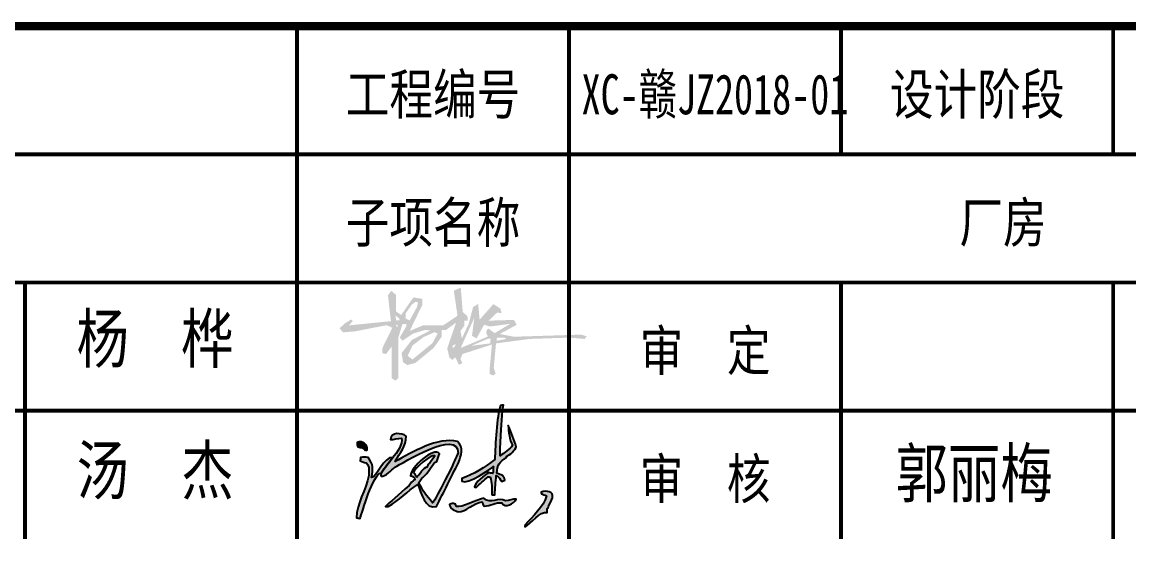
# Model space of a CAD drawing. Extents: x 7651907 to 8255021, y -2490714 to -1144618.
# Drawn here: x 8043448 to 8052094, y -1862415 to -1858352 of the extents above; entities that cross this region are included whole.
import ezdxf
from ezdxf.enums import TextEntityAlignment as Align

# ---------------------------------------------------------------- set-up
doc = ezdxf.new("R2010")
doc.units = 0
doc.header["$LTSCALE"] = 1000
doc.layers.get('0').update_dxf_attribs({"linetype": 'CONTINUOUS'})
for name, color, linetype in [('┬Í└¬', 7, 'CONTINUOUS'), ('图框', 4, 'CONTINUOUS'), ('图框文字', 7, 'CONTINUOUS')]:
    doc.layers.add(name, color=color, linetype=linetype)
doc.styles.add('宋体', font='', dxfattribs={"width": 0.8})
doc.styles.get('宋体').set_extended_font_data('SimSun')

# ---------------------------------------------------------------- blocks, each defined once
blk = doc.blocks.new('汤杰（实）')
at = {"linetype": 'Continuous', "lineweight": 0}
h = blk.add_hatch(color=256, dxfattribs=at)
edge = h.paths.add_edge_path()
edge.add_spline(control_points=[(-6.699, 2.428), (-6.699, 2.428), (-6.699, 2.428), (-6.699, 2.428), (-6.693, 2.542), (-6.666, 2.585), (-6.569, 2.639)], knot_values=[0.269231, 0.269231, 0.269231, 0.269231, 0.288462, 0.288462, 0.288462, 0.307692, 0.307692, 0.307692, 0.307692], degree=3, periodic=0)
edge.add_spline(control_points=[(-6.569, 2.639), (-6.569, 2.639), (-6.569, 2.639), (-6.569, 2.639), (-6.569, 2.646), (-6.569, 2.651), (-6.569, 2.657)], knot_values=[0.230769, 0.230769, 0.230769, 0.230769, 0.25, 0.25, 0.25, 0.269231, 0.269231, 0.269231, 0.269231], degree=3, periodic=0)
edge.add_spline(control_points=[(-6.569, 2.657), (-6.569, 2.657), (-6.569, 2.657), (-6.569, 2.657), (-6.528, 2.667), (-6.452, 2.745), (-6.437, 2.786)], knot_values=[0.192308, 0.192308, 0.192308, 0.192308, 0.211538, 0.211538, 0.211538, 0.230769, 0.230769, 0.230769, 0.230769], degree=3, periodic=0)
edge.add_spline(control_points=[(-6.437, 2.786), (-6.437, 2.786), (-6.437, 2.786), (-6.437, 2.786), (-6.467, 2.883), (-6.503, 2.979), (-6.546, 3.073)], knot_values=[0.153846, 0.153846, 0.153846, 0.153846, 0.173077, 0.173077, 0.173077, 0.192308, 0.192308, 0.192308, 0.192308], degree=3, periodic=0)
edge.add_spline(control_points=[(-6.546, 3.073), (-6.546, 3.073), (-6.546, 3.073), (-6.546, 3.073), (-6.541, 2.987), (-6.531, 2.88), (-6.488, 2.806)], knot_values=[0.115385, 0.115385, 0.115385, 0.115385, 0.134615, 0.134615, 0.134615, 0.153846, 0.153846, 0.153846, 0.153846], degree=3, periodic=0)
edge.add_spline(control_points=[(-6.488, 2.806), (-6.488, 2.806), (-6.488, 2.806), (-6.488, 2.806), (-6.528, 2.748), (-6.594, 2.707), (-6.655, 2.664)], knot_values=[0.076923, 0.076923, 0.076923, 0.076923, 0.096154, 0.096154, 0.096154, 0.115385, 0.115385, 0.115385, 0.115385], degree=3, periodic=0)
edge.add_spline(control_points=[(-6.655, 2.664), (-6.655, 2.664), (-6.655, 2.664), (-6.655, 2.664), (-6.66, 2.702), (-6.66, 2.702), (-6.625, 3.271)], knot_values=[0.038717, 0.038717, 0.038717, 0.038717, 0.05782, 0.05782, 0.05782, 0.076923, 0.076923, 0.076923, 0.076923], degree=3, periodic=0)
edge.add_spline(control_points=[(-6.625, 3.271), (-6.625, 3.29), (-6.61, 3.326), (-6.612, 3.347)], knot_values=[0.961538, 0.961538, 0.961538, 0.961538, 0.997101, 0.997101, 0.997101, 0.997101], degree=3, periodic=0)
edge.add_spline(control_points=[(-6.612, 3.347), (-6.612, 3.347), (-6.612, 3.347), (-6.612, 3.347), (-6.627, 3.347), (-6.64, 3.347), (-6.653, 3.345)], knot_values=[0.923077, 0.923077, 0.923077, 0.923077, 0.942308, 0.942308, 0.942308, 0.961538, 0.961538, 0.961538, 0.961538], degree=3, periodic=0)
edge.add_spline(control_points=[(-6.653, 3.345), (-6.653, 3.345), (-6.653, 3.345), (-6.653, 3.345), (-6.701, 3.195), (-6.721, 2.817), (-6.729, 2.611)], knot_values=[0.884615, 0.884615, 0.884615, 0.884615, 0.903846, 0.903846, 0.903846, 0.923077, 0.923077, 0.923077, 0.923077], degree=3, periodic=0)
edge.add_spline(control_points=[(-6.729, 2.611), (-6.729, 2.611), (-6.729, 2.611), (-6.729, 2.611), (-6.864, 2.512), (-7.016, 2.408), (-7.174, 2.357)], knot_values=[0.846154, 0.846154, 0.846154, 0.846154, 0.865385, 0.865385, 0.865385, 0.884615, 0.884615, 0.884615, 0.884615], degree=3, periodic=0)
edge.add_spline(control_points=[(-7.174, 2.357), (-7.174, 2.357), (-7.174, 2.357), (-7.174, 2.357), (-7.174, 2.344), (-7.174, 2.331), (-7.174, 2.319)], knot_values=[0.807692, 0.807692, 0.807692, 0.807692, 0.826923, 0.826923, 0.826923, 0.846154, 0.846154, 0.846154, 0.846154], degree=3, periodic=0)
edge.add_spline(control_points=[(-7.174, 2.319), (-7.174, 2.319), (-7.174, 2.319), (-7.174, 2.319), (-7.1, 2.26), (-6.775, 2.499), (-6.747, 2.517)], knot_values=[0.769231, 0.769231, 0.769231, 0.769231, 0.788462, 0.788462, 0.788462, 0.807692, 0.807692, 0.807692, 0.807692], degree=3, periodic=0)
edge.add_spline(control_points=[(-6.747, 2.517), (-6.747, 2.517), (-6.747, 2.517), (-6.747, 2.517), (-6.749, 2.486), (-6.752, 2.456), (-6.754, 2.423)], knot_values=[0.730769, 0.730769, 0.730769, 0.730769, 0.75, 0.75, 0.75, 0.769231, 0.769231, 0.769231, 0.769231], degree=3, periodic=0)
edge.add_spline(control_points=[(-6.754, 2.423), (-6.754, 2.423), (-6.754, 2.423), (-6.754, 2.423), (-6.775, 2.428), (-6.795, 2.43), (-6.815, 2.433)], knot_values=[0.692308, 0.692308, 0.692308, 0.692308, 0.711538, 0.711538, 0.711538, 0.730769, 0.730769, 0.730769, 0.730769], degree=3, periodic=0)
edge.add_spline(control_points=[(-6.815, 2.433), (-6.815, 2.433), (-6.815, 2.433), (-6.815, 2.433), (-6.864, 2.405), (-7.003, 2.293), (-7.003, 2.243)], knot_values=[0.653846, 0.653846, 0.653846, 0.653846, 0.673077, 0.673077, 0.673077, 0.692308, 0.692308, 0.692308, 0.692308], degree=3, periodic=0)
edge.add_spline(control_points=[(-7.003, 2.243), (-7.003, 2.243), (-7.003, 2.243), (-7.003, 2.243), (-6.998, 2.24), (-6.991, 2.237), (-6.983, 2.232)], knot_values=[0.615385, 0.615385, 0.615385, 0.615385, 0.634615, 0.634615, 0.634615, 0.653846, 0.653846, 0.653846, 0.653846], degree=3, periodic=0)
edge.add_spline(control_points=[(-6.983, 2.232), (-6.983, 2.232), (-6.983, 2.232), (-6.983, 2.232), (-6.93, 2.283), (-6.876, 2.331), (-6.82, 2.38)], knot_values=[0.576923, 0.576923, 0.576923, 0.576923, 0.596154, 0.596154, 0.596154, 0.615385, 0.615385, 0.615385, 0.615385], degree=3, periodic=0)
edge.add_spline(control_points=[(-6.82, 2.38), (-6.82, 2.38), (-6.82, 2.38), (-6.82, 2.38), (-6.81, 2.38), (-6.8, 2.377), (-6.79, 2.375)], knot_values=[0.538462, 0.538462, 0.538462, 0.538462, 0.557692, 0.557692, 0.557692, 0.576923, 0.576923, 0.576923, 0.576923], degree=3, periodic=0)
edge.add_spline(control_points=[(-6.79, 2.375), (-6.79, 2.375), (-6.79, 2.375), (-6.79, 2.375), (-6.767, 2.301), (-6.77, 2.22), (-6.767, 2.141)], knot_values=[0.5, 0.5, 0.5, 0.5, 0.519231, 0.519231, 0.519231, 0.538462, 0.538462, 0.538462, 0.538462], degree=3, periodic=0)
edge.add_spline(control_points=[(-6.767, 2.141), (-6.767, 2.141), (-6.767, 2.141), (-6.767, 2.141), (-6.754, 2.131), (-6.754, 2.131), (-6.729, 2.136)], knot_values=[0.461538, 0.461538, 0.461538, 0.461538, 0.480769, 0.480769, 0.480769, 0.5, 0.5, 0.5, 0.5], degree=3, periodic=0)
edge.add_spline(control_points=[(-6.729, 2.136), (-6.729, 2.136), (-6.729, 2.136), (-6.729, 2.136), (-6.724, 2.222), (-6.716, 2.309), (-6.709, 2.395)], knot_values=[0.423077, 0.423077, 0.423077, 0.423077, 0.442308, 0.442308, 0.442308, 0.461538, 0.461538, 0.461538, 0.461538], degree=3, periodic=0)
edge.add_spline(control_points=[(-6.709, 2.395), (-6.709, 2.395), (-6.709, 2.395), (-6.709, 2.395), (-6.671, 2.377), (-6.658, 2.349), (-6.633, 2.314)], knot_values=[0.384615, 0.384615, 0.384615, 0.384615, 0.403846, 0.403846, 0.403846, 0.423077, 0.423077, 0.423077, 0.423077], degree=3, periodic=0)
edge.add_spline(control_points=[(-6.633, 2.314), (-6.633, 2.314), (-6.633, 2.314), (-6.633, 2.314), (-6.62, 2.321), (-6.607, 2.326), (-6.594, 2.331)], knot_values=[0.346154, 0.346154, 0.346154, 0.346154, 0.365385, 0.365385, 0.365385, 0.384615, 0.384615, 0.384615, 0.384615], degree=3, periodic=0)
edge.add_spline(control_points=[(-6.594, 2.331), (-6.594, 2.331), (-6.594, 2.331), (-6.594, 2.331), (-6.594, 2.395), (-6.645, 2.403), (-6.699, 2.428)], knot_values=[0.307692, 0.307692, 0.307692, 0.307692, 0.326923, 0.326923, 0.326923, 0.346154, 0.346154, 0.346154, 0.346154], degree=3, periodic=0)
h = blk.add_hatch(color=256, dxfattribs=at)
edge = h.paths.add_edge_path()
edge.add_spline(control_points=[(-7.516, 2.585), (-7.516, 2.585), (-7.516, 2.585), (-7.516, 2.585), (-7.504, 2.621), (-7.491, 2.657), (-7.478, 2.692)], knot_values=[0.625, 0.625, 0.625, 0.625, 0.645833, 0.645833, 0.645833, 0.666667, 0.666667, 0.666667, 0.666667], degree=3, periodic=0)
edge.add_spline(control_points=[(-7.478, 2.692), (-7.478, 2.692), (-7.478, 2.692), (-7.478, 2.692), (-7.552, 2.794), (-7.872, 2.507), (-7.872, 2.392)], knot_values=[0.583333, 0.583333, 0.583333, 0.583333, 0.604167, 0.604167, 0.604167, 0.625, 0.625, 0.625, 0.625], degree=3, periodic=0)
edge.add_spline(control_points=[(-7.872, 2.392), (-7.872, 2.392), (-7.872, 2.392), (-7.872, 2.392), (-7.839, 2.387), (-7.814, 2.377), (-7.814, 2.339)], knot_values=[0.541667, 0.541667, 0.541667, 0.541667, 0.5625, 0.5625, 0.5625, 0.583333, 0.583333, 0.583333, 0.583333], degree=3, periodic=0)
edge.add_spline(control_points=[(-7.814, 2.339), (-7.814, 2.339), (-7.814, 2.339), (-7.814, 2.339), (-7.831, 2.334), (-7.831, 2.334), (-7.892, 2.263)], knot_values=[0.5, 0.5, 0.5, 0.5, 0.520833, 0.520833, 0.520833, 0.541667, 0.541667, 0.541667, 0.541667], degree=3, periodic=0)
edge.add_spline(control_points=[(-7.892, 2.263), (-7.892, 2.263), (-7.892, 2.263), (-7.892, 2.263), (-8.027, 2.136), (-8.167, 2.024), (-8.21, 1.978)], knot_values=[0.458333, 0.458333, 0.458333, 0.458333, 0.479167, 0.479167, 0.479167, 0.5, 0.5, 0.5, 0.5], degree=3, periodic=0)
edge.add_spline(control_points=[(-8.21, 1.978), (-8.21, 1.978), (-8.21, 1.978), (-8.21, 1.978), (-8.2, 1.978), (-8.187, 1.978), (-8.174, 1.976)], knot_values=[0.416667, 0.416667, 0.416667, 0.416667, 0.4375, 0.4375, 0.4375, 0.458333, 0.458333, 0.458333, 0.458333], degree=3, periodic=0)
edge.add_spline(control_points=[(-8.174, 1.976), (-8.174, 1.976), (-8.174, 1.976), (-8.174, 1.976), (-8.027, 2.055), (-7.915, 2.184), (-7.773, 2.273)], knot_values=[0.375, 0.375, 0.375, 0.375, 0.395833, 0.395833, 0.395833, 0.416667, 0.416667, 0.416667, 0.416667], degree=3, periodic=0)
edge.add_spline(control_points=[(-7.773, 2.273), (-7.773, 2.273), (-7.773, 2.273), (-7.773, 2.273), (-7.725, 2.169), (-7.674, 1.925), (-7.519, 1.976)], knot_values=[0.333333, 0.333333, 0.333333, 0.333333, 0.354167, 0.354167, 0.354167, 0.375, 0.375, 0.375, 0.375], degree=3, periodic=0)
edge.add_spline(control_points=[(-7.519, 1.976), (-7.519, 1.976), (-7.519, 1.976), (-7.519, 1.976), (-7.42, 2.174), (-7.321, 2.372), (-7.222, 2.568)], knot_values=[0.291667, 0.291667, 0.291667, 0.291667, 0.3125, 0.3125, 0.3125, 0.333333, 0.333333, 0.333333, 0.333333], degree=3, periodic=0)
edge.add_spline(control_points=[(-7.222, 2.568), (-7.222, 2.568), (-7.222, 2.568), (-7.222, 2.568), (-7.189, 2.662), (-7.138, 2.781), (-7.235, 2.855)], knot_values=[0.25, 0.25, 0.25, 0.25, 0.270833, 0.270833, 0.270833, 0.291667, 0.291667, 0.291667, 0.291667], degree=3, periodic=0)
edge.add_spline(control_points=[(-7.235, 2.855), (-7.235, 2.855), (-7.235, 2.855), (-7.235, 2.855), (-7.494, 2.928), (-7.859, 2.705), (-8.078, 2.585)], knot_values=[0.208333, 0.208333, 0.208333, 0.208333, 0.229167, 0.229167, 0.229167, 0.25, 0.25, 0.25, 0.25], degree=3, periodic=0)
edge.add_spline(control_points=[(-8.078, 2.585), (-8.078, 2.585), (-8.078, 2.585), (-8.078, 2.585), (-8.017, 2.71), (-7.93, 2.786), (-7.93, 2.931)], knot_values=[0.166667, 0.166667, 0.166667, 0.166667, 0.1875, 0.1875, 0.1875, 0.208333, 0.208333, 0.208333, 0.208333], degree=3, periodic=0)
edge.add_spline(control_points=[(-7.93, 2.931), (-7.93, 2.931), (-7.93, 2.931), (-7.93, 2.931), (-7.991, 2.971), (-8.141, 2.994), (-8.141, 2.885)], knot_values=[0.125, 0.125, 0.125, 0.125, 0.145833, 0.145833, 0.145833, 0.166667, 0.166667, 0.166667, 0.166667], degree=3, periodic=0)
edge.add_spline(control_points=[(-8.141, 2.885), (-8.141, 2.885), (-8.141, 2.885), (-8.141, 2.885), (-8.098, 2.88), (-8.042, 2.903), (-7.994, 2.903)], knot_values=[0.083333, 0.083333, 0.083333, 0.083333, 0.104167, 0.104167, 0.104167, 0.125, 0.125, 0.125, 0.125], degree=3, periodic=0)
edge.add_spline(control_points=[(-7.994, 2.903), (-7.994, 2.903), (-7.994, 2.903), (-7.994, 2.903), (-7.966, 2.834), (-8.06, 2.697), (-8.113, 2.639)], knot_values=[0.041667, 0.041667, 0.041667, 0.041667, 0.0625, 0.0625, 0.0625, 0.083333, 0.083333, 0.083333, 0.083333], degree=3, periodic=0)
edge.add_spline(control_points=[(-8.113, 2.639), (-8.113, 2.639), (-8.113, 2.639), (-8.113, 2.639), (-8.167, 2.57), (-8.22, 2.499), (-8.271, 2.428)], knot_values=[0, 0, 0, 0, 0.020833, 0.020833, 0.020833, 0.041667, 0.041667, 0.041667, 0.041667], degree=3, periodic=0)
edge.add_spline(control_points=[(-8.271, 2.428), (-8.278, 2.408), (-8.278, 2.408), (-8.271, 2.387)], knot_values=[0.958333, 0.958333, 0.958333, 0.958333, 1, 1, 1, 1], degree=3, periodic=0)
edge.add_spline(control_points=[(-8.271, 2.387), (-8.271, 2.387), (-8.271, 2.387), (-8.271, 2.387), (-8.212, 2.377), (-8.129, 2.474), (-8.085, 2.507)], knot_values=[0.916667, 0.916667, 0.916667, 0.916667, 0.9375, 0.9375, 0.9375, 0.958333, 0.958333, 0.958333, 0.958333], degree=3, periodic=0)
edge.add_spline(control_points=[(-8.085, 2.507), (-8.085, 2.507), (-8.085, 2.507), (-8.085, 2.507), (-7.984, 2.56), (-7.224, 3.038), (-7.224, 2.7)], knot_values=[0.875, 0.875, 0.875, 0.875, 0.895833, 0.895833, 0.895833, 0.916667, 0.916667, 0.916667, 0.916667], degree=3, periodic=0)
edge.add_spline(control_points=[(-7.224, 2.7), (-7.224, 2.7), (-7.224, 2.7), (-7.224, 2.7), (-7.265, 2.626), (-7.265, 2.626), (-7.323, 2.484)], knot_values=[0.833333, 0.833333, 0.833333, 0.833333, 0.854167, 0.854167, 0.854167, 0.875, 0.875, 0.875, 0.875], degree=3, periodic=0)
edge.add_spline(control_points=[(-7.323, 2.484), (-7.323, 2.484), (-7.323, 2.484), (-7.323, 2.484), (-7.555, 2.042), (-7.555, 2.042), (-7.572, 2.027)], knot_values=[0.791667, 0.791667, 0.791667, 0.791667, 0.8125, 0.8125, 0.8125, 0.833333, 0.833333, 0.833333, 0.833333], degree=3, periodic=0)
edge.add_spline(control_points=[(-7.572, 2.027), (-7.572, 2.027), (-7.572, 2.027), (-7.572, 2.027), (-7.656, 2.118), (-7.707, 2.189), (-7.76, 2.303)], knot_values=[0.75, 0.75, 0.75, 0.75, 0.770833, 0.770833, 0.770833, 0.791667, 0.791667, 0.791667, 0.791667], degree=3, periodic=0)
edge.add_spline(control_points=[(-7.76, 2.303), (-7.76, 2.303), (-7.76, 2.303), (-7.76, 2.303), (-7.72, 2.357), (-7.72, 2.357), (-7.651, 2.423)], knot_values=[0.708333, 0.708333, 0.708333, 0.708333, 0.729167, 0.729167, 0.729167, 0.75, 0.75, 0.75, 0.75], degree=3, periodic=0)
edge.add_spline(control_points=[(-7.651, 2.423), (-7.651, 2.423), (-7.651, 2.423), (-7.651, 2.423), (-7.631, 2.448), (-7.562, 2.57), (-7.516, 2.585)], knot_values=[0.666667, 0.666667, 0.666667, 0.666667, 0.6875, 0.6875, 0.6875, 0.708333, 0.708333, 0.708333, 0.708333], degree=3, periodic=0)
edge = h.paths.add_edge_path(flags=16)
edge.add_spline(control_points=[(-7.542, 2.664), (-7.638, 2.535), (-7.638, 2.535), (-7.643, 2.512), (-7.643, 2.512), (-7.643, 2.512), (-7.643, 2.512)], knot_values=[0.5, 0.5, 0.5, 0.5, 0.625, 0.625, 0.625, 0.75, 0.75, 0.75, 0.75], degree=3, periodic=0)
edge.add_spline(control_points=[(-7.643, 2.512), (-7.687, 2.512), (-7.76, 2.403), (-7.788, 2.372)], knot_values=[0.75, 0.75, 0.75, 0.75, 1, 1, 1, 1], degree=3, periodic=0)
edge.add_spline(control_points=[(-7.788, 2.372), (-7.803, 2.395), (-7.816, 2.418), (-7.829, 2.438), (-7.829, 2.438), (-7.829, 2.438), (-7.829, 2.438)], knot_values=[0, 0, 0, 0, 0.125, 0.125, 0.125, 0.25, 0.25, 0.25, 0.25], degree=3, periodic=0)
edge.add_spline(control_points=[(-7.829, 2.438), (-7.819, 2.494), (-7.593, 2.69), (-7.542, 2.664), (-7.542, 2.664), (-7.542, 2.664), (-7.542, 2.664)], knot_values=[0.25, 0.25, 0.25, 0.25, 0.375, 0.375, 0.375, 0.5, 0.5, 0.5, 0.5], degree=3, periodic=0)
h = blk.add_hatch(color=256, dxfattribs=at)
edge = h.paths.add_edge_path()
edge.add_spline(control_points=[(-8.459, 2.745), (-8.459, 2.745), (-8.459, 2.745), (-8.459, 2.745), (-8.459, 2.824), (-8.52, 2.87), (-8.596, 2.844)], knot_values=[0.5, 0.5, 0.5, 0.5, 0.625, 0.625, 0.625, 0.75, 0.75, 0.75, 0.75], degree=3, periodic=0)
edge.add_spline(control_points=[(-8.596, 2.844), (-8.596, 2.844), (-8.596, 2.844), (-8.596, 2.844), (-8.596, 2.806), (-8.596, 2.806), (-8.583, 2.784)], knot_values=[0.25, 0.25, 0.25, 0.25, 0.375, 0.375, 0.375, 0.5, 0.5, 0.5, 0.5], degree=3, periodic=0)
edge.add_spline(control_points=[(-8.583, 2.784), (-8.583, 2.784), (-8.583, 2.784), (-8.583, 2.784), (-8.543, 2.773), (-8.502, 2.773), (-8.482, 2.733)], knot_values=[0, 0, 0, 0, 0.125, 0.125, 0.125, 0.25, 0.25, 0.25, 0.25], degree=3, periodic=0)
edge.add_spline(control_points=[(-8.482, 2.733), (-8.474, 2.738), (-8.466, 2.743), (-8.459, 2.745)], knot_values=[0.75, 0.75, 0.75, 0.75, 1, 1, 1, 1], degree=3, periodic=0)
h = blk.add_hatch(color=256, dxfattribs=at)
edge = h.paths.add_edge_path()
edge.add_spline(control_points=[(-8.555, 1.813), (-8.53, 1.889), (-8.378, 2.428), (-8.271, 2.428)], knot_values=[0.7, 0.7, 0.7, 0.7, 0.8, 0.8, 0.8, 0.8], degree=3, periodic=0)
edge.add_spline(control_points=[(-8.271, 2.428), (-8.245, 2.463), (-8.219, 2.499), (-8.193, 2.534)], knot_values=[0, 0, 0, 0, 0.020833, 0.020833, 0.020833, 0.020833], degree=3, periodic=0)
edge.add_spline(control_points=[(-8.193, 2.534), (-8.167, 2.57), (-8.14, 2.604), (-8.113, 2.639)], knot_values=[0.020833, 0.020833, 0.020833, 0.020833, 0.041667, 0.041667, 0.041667, 0.041667], degree=3, periodic=0)
edge.add_spline(control_points=[(-8.113, 2.639), (-8.228, 2.662), (-8.332, 2.367), (-8.4, 2.367)], knot_values=[0.5, 0.5, 0.5, 0.5, 0.6, 0.6, 0.6, 0.6], degree=3, periodic=0)
edge.add_spline(control_points=[(-8.4, 2.367), (-8.38, 2.494), (-8.37, 2.542), (-8.446, 2.641)], knot_values=[0.4, 0.4, 0.4, 0.4, 0.5, 0.5, 0.5, 0.5], degree=3, periodic=0)
edge.add_spline(control_points=[(-8.446, 2.641), (-8.482, 2.644), (-8.517, 2.654), (-8.548, 2.639)], knot_values=[0.3, 0.3, 0.3, 0.3, 0.4, 0.4, 0.4, 0.4], degree=3, periodic=0)
edge.add_spline(control_points=[(-8.548, 2.639), (-8.55, 2.624), (-8.553, 2.608), (-8.553, 2.593)], knot_values=[0.2, 0.2, 0.2, 0.2, 0.3, 0.3, 0.3, 0.3], degree=3, periodic=0)
edge.add_spline(control_points=[(-8.553, 2.593), (-8.489, 2.563), (-8.459, 2.583), (-8.436, 2.504)], knot_values=[0.1, 0.1, 0.1, 0.1, 0.2, 0.2, 0.2, 0.2], degree=3, periodic=0)
edge.add_spline(control_points=[(-8.436, 2.504), (-8.436, 2.469), (-8.436, 2.433), (-8.436, 2.395)], knot_values=[0, 0, 0, 0, 0.1, 0.1, 0.1, 0.1], degree=3, periodic=0)
edge.add_spline(control_points=[(-8.436, 2.395), (-8.474, 2.202), (-8.604, 2.016), (-8.604, 1.823)], knot_values=[0.9, 0.9, 0.9, 0.9, 1, 1, 1, 1], degree=3, periodic=0)
edge.add_spline(control_points=[(-8.604, 1.823), (-8.588, 1.821), (-8.573, 1.818), (-8.555, 1.813)], knot_values=[0.8, 0.8, 0.8, 0.8, 0.9, 0.9, 0.9, 0.9], degree=3, periodic=0)
h = blk.add_hatch(color=256, dxfattribs=at)
edge = h.paths.add_edge_path()
edge.add_spline(control_points=[(-7.222, 1.902), (-7.123, 1.902), (-7.014, 2.027), (-6.899, 2.039)], knot_values=[0.9, 0.9, 0.9, 0.9, 1, 1, 1, 1], degree=3, periodic=0)
edge.add_spline(control_points=[(-6.899, 2.039), (-6.899, 2.039), (-6.899, 2.039), (-6.899, 2.039), (-6.894, 2.011), (-6.894, 2.011), (-6.871, 1.983)], knot_values=[0.8, 0.8, 0.8, 0.8, 0.85, 0.85, 0.85, 0.9, 0.9, 0.9, 0.9], degree=3, periodic=0)
edge.add_spline(control_points=[(-6.871, 1.983), (-6.871, 1.983), (-6.871, 1.983), (-6.871, 1.983), (-6.787, 1.983), (-6.716, 2.039), (-6.635, 2.024)], knot_values=[0.7, 0.7, 0.7, 0.7, 0.75, 0.75, 0.75, 0.8, 0.8, 0.8, 0.8], degree=3, periodic=0)
edge.add_spline(control_points=[(-6.635, 2.024), (-6.635, 2.024), (-6.635, 2.024), (-6.635, 2.024), (-6.587, 1.95), (-6.47, 2.011), (-6.439, 2.075)], knot_values=[0.6, 0.6, 0.6, 0.6, 0.65, 0.65, 0.65, 0.7, 0.7, 0.7, 0.7], degree=3, periodic=0)
edge.add_spline(control_points=[(-6.439, 2.075), (-6.439, 2.075), (-6.439, 2.075), (-6.439, 2.075), (-6.485, 2.085), (-6.533, 2.052), (-6.582, 2.052)], knot_values=[0.5, 0.5, 0.5, 0.5, 0.55, 0.55, 0.55, 0.6, 0.6, 0.6, 0.6], degree=3, periodic=0)
edge.add_spline(control_points=[(-6.582, 2.052), (-6.582, 2.052), (-6.582, 2.052), (-6.582, 2.052), (-6.683, 2.113), (-6.785, 1.994), (-6.879, 2.088)], knot_values=[0.4, 0.4, 0.4, 0.4, 0.45, 0.45, 0.45, 0.5, 0.5, 0.5, 0.5], degree=3, periodic=0)
edge.add_spline(control_points=[(-6.879, 2.088), (-6.879, 2.088), (-6.879, 2.088), (-6.879, 2.088), (-6.986, 2.065), (-7.171, 1.958), (-7.25, 1.976)], knot_values=[0.3, 0.3, 0.3, 0.3, 0.35, 0.35, 0.35, 0.4, 0.4, 0.4, 0.4], degree=3, periodic=0)
edge.add_spline(control_points=[(-7.25, 1.976), (-7.25, 1.976), (-7.25, 1.976), (-7.25, 1.976), (-7.255, 1.989), (-7.26, 1.999), (-7.262, 2.009)], knot_values=[0.2, 0.2, 0.2, 0.2, 0.25, 0.25, 0.25, 0.3, 0.3, 0.3, 0.3], degree=3, periodic=0)
edge.add_spline(control_points=[(-7.262, 2.009), (-7.262, 2.009), (-7.262, 2.009), (-7.262, 2.009), (-7.301, 2.019), (-7.311, 2.024), (-7.341, 2.004)], knot_values=[0.1, 0.1, 0.1, 0.1, 0.15, 0.15, 0.15, 0.2, 0.2, 0.2, 0.2], degree=3, periodic=0)
edge.add_spline(control_points=[(-7.341, 2.004), (-7.341, 2.004), (-7.341, 2.004), (-7.341, 2.004), (-7.341, 1.948), (-7.265, 1.917), (-7.222, 1.902)], knot_values=[0, 0, 0, 0, 0.05, 0.05, 0.05, 0.1, 0.1, 0.1, 0.1], degree=3, periodic=0)
h = blk.add_hatch(color=256, dxfattribs=at)
edge = h.paths.add_edge_path()
edge.add_spline(control_points=[(-6.02, 1.95), (-6.02, 1.95), (-6.02, 1.95), (-6.02, 1.95), (-6.015, 1.953), (-6.01, 1.955), (-6.005, 1.958)], knot_values=[0.666667, 0.666667, 0.666667, 0.666667, 0.722222, 0.722222, 0.722222, 0.777778, 0.777778, 0.777778, 0.777778], degree=3, periodic=0)
edge.add_spline(control_points=[(-6.005, 1.958), (-6.005, 1.958), (-6.005, 1.958), (-6.005, 1.958), (-5.998, 1.989), (-5.998, 1.989), (-5.944, 2.093)], knot_values=[0.555556, 0.555556, 0.555556, 0.555556, 0.611111, 0.611111, 0.611111, 0.666667, 0.666667, 0.666667, 0.666667], degree=3, periodic=0)
edge.add_spline(control_points=[(-5.944, 2.093), (-5.944, 2.093), (-5.944, 2.093), (-5.944, 2.093), (-5.931, 2.189), (-6.028, 2.194), (-6.099, 2.171)], knot_values=[0.444444, 0.444444, 0.444444, 0.444444, 0.5, 0.5, 0.5, 0.555556, 0.555556, 0.555556, 0.555556], degree=3, periodic=0)
edge.add_spline(control_points=[(-6.099, 2.171), (-6.099, 2.171), (-6.099, 2.171), (-6.099, 2.171), (-6.099, 2.164), (-6.099, 2.156), (-6.097, 2.149)], knot_values=[0.333333, 0.333333, 0.333333, 0.333333, 0.388889, 0.388889, 0.388889, 0.444444, 0.444444, 0.444444, 0.444444], degree=3, periodic=0)
edge.add_spline(control_points=[(-6.097, 2.149), (-6.097, 2.149), (-6.097, 2.149), (-6.097, 2.149), (-6.074, 2.141), (-6.051, 2.131), (-6.028, 2.121)], knot_values=[0.222222, 0.222222, 0.222222, 0.222222, 0.277778, 0.277778, 0.277778, 0.333333, 0.333333, 0.333333, 0.333333], degree=3, periodic=0)
edge.add_spline(control_points=[(-6.028, 2.121), (-6.028, 2.121), (-6.028, 2.121), (-6.028, 2.121), (-6.064, 1.978), (-6.219, 1.836), (-6.318, 1.729)], knot_values=[0.111111, 0.111111, 0.111111, 0.111111, 0.166667, 0.166667, 0.166667, 0.222222, 0.222222, 0.222222, 0.222222], degree=3, periodic=0)
edge.add_spline(control_points=[(-6.318, 1.729), (-6.318, 1.729), (-6.318, 1.729), (-6.318, 1.729), (-6.325, 1.707), (-6.325, 1.707), (-6.32, 1.696)], knot_values=[0, 0, 0, 0, 0.055556, 0.055556, 0.055556, 0.111111, 0.111111, 0.111111, 0.111111], degree=3, periodic=0)
edge.add_spline(control_points=[(-6.32, 1.696), (-6.229, 1.752), (-6.119, 1.915), (-6.018, 1.895)], knot_values=[0.888889, 0.888889, 0.888889, 0.888889, 1, 1, 1, 1], degree=3, periodic=0)
edge.add_spline(control_points=[(-6.018, 1.895), (-6.018, 1.895), (-6.018, 1.895), (-6.018, 1.895), (-6.02, 1.915), (-6.02, 1.933), (-6.02, 1.95)], knot_values=[0.777778, 0.777778, 0.777778, 0.777778, 0.833333, 0.833333, 0.833333, 0.888889, 0.888889, 0.888889, 0.888889], degree=3, periodic=0)
at = {"layer": '┬Í└¬'}
for points, knots in [([(-6.625, 3.271), (-6.66, 2.702), (-6.66, 2.702), (-6.655, 2.664), (-6.655, 2.664), (-6.594, 2.707), (-6.528, 2.748), (-6.488, 2.806), (-6.488, 2.806), (-6.531, 2.88), (-6.541, 2.987), (-6.546, 3.073), (-6.546, 3.073), (-6.503, 2.979), (-6.467, 2.883), (-6.437, 2.786), (-6.437, 2.786), (-6.452, 2.745), (-6.528, 2.667), (-6.569, 2.657), (-6.569, 2.657), (-6.569, 2.651), (-6.569, 2.646), (-6.569, 2.639), (-6.569, 2.639), (-6.666, 2.585), (-6.693, 2.542), (-6.699, 2.428), (-6.699, 2.428), (-6.645, 2.403), (-6.594, 2.395), (-6.594, 2.331), (-6.594, 2.331), (-6.607, 2.326), (-6.62, 2.321), (-6.633, 2.314), (-6.633, 2.314), (-6.658, 2.349), (-6.671, 2.377), (-6.709, 2.395), (-6.709, 2.395), (-6.716, 2.309), (-6.724, 2.222), (-6.729, 2.136), (-6.729, 2.136), (-6.754, 2.131), (-6.754, 2.131), (-6.767, 2.141), (-6.767, 2.141), (-6.77, 2.22), (-6.767, 2.301), (-6.79, 2.375), (-6.79, 2.375), (-6.8, 2.377), (-6.81, 2.38), (-6.82, 2.38), (-6.82, 2.38), (-6.876, 2.331), (-6.93, 2.283), (-6.983, 2.232), (-6.983, 2.232), (-6.991, 2.237), (-6.998, 2.24), (-7.003, 2.243), (-7.003, 2.243), (-7.003, 2.293), (-6.864, 2.405), (-6.815, 2.433), (-6.815, 2.433), (-6.795, 2.43), (-6.775, 2.428), (-6.754, 2.423), (-6.754, 2.423), (-6.752, 2.456), (-6.749, 2.486), (-6.747, 2.517), (-6.747, 2.517), (-6.775, 2.499), (-7.1, 2.26), (-7.174, 2.319), (-7.174, 2.319), (-7.174, 2.331), (-7.174, 2.344), (-7.174, 2.357), (-7.174, 2.357), (-7.016, 2.408), (-6.864, 2.512), (-6.729, 2.611), (-6.729, 2.611), (-6.721, 2.817), (-6.701, 3.195), (-6.653, 3.345), (-6.653, 3.345), (-6.64, 3.347), (-6.627, 3.347), (-6.612, 3.347), (-6.612, 3.347), (-6.61, 3.326), (-6.625, 3.29), (-6.625, 3.271)], [0.0387175, 0.0387175, 0.0387175, 0.0387175, 0.0769231, 0.0769231, 0.0769231, 0.0769231, 0.1153846, 0.1153846, 0.1153846, 0.1153846, 0.1538462, 0.1538462, 0.1538462, 0.1538462, 0.1923077, 0.1923077, 0.1923077, 0.1923077, 0.2307692, 0.2307692, 0.2307692, 0.2307692, 0.2692308, 0.2692308, 0.2692308, 0.2692308, 0.3076923, 0.3076923, 0.3076923, 0.3076923, 0.3461538, 0.3461538, 0.3461538, 0.3461538, 0.3846154, 0.3846154, 0.3846154, 0.3846154, 0.4230769, 0.4230769, 0.4230769, 0.4230769, 0.4615385, 0.4615385, 0.4615385, 0.4615385, 0.5, 0.5, 0.5, 0.5, 0.5384615, 0.5384615, 0.5384615, 0.5384615, 0.5769231, 0.5769231, 0.5769231, 0.5769231, 0.6153846, 0.6153846, 0.6153846, 0.6153846, 0.6538462, 0.6538462, 0.6538462, 0.6538462, 0.6923077, 0.6923077, 0.6923077, 0.6923077, 0.7307692, 0.7307692, 0.7307692, 0.7307692, 0.7692308, 0.7692308, 0.7692308, 0.7692308, 0.8076923, 0.8076923, 0.8076923, 0.8076923, 0.8461538, 0.8461538, 0.8461538, 0.8461539, 0.8846154, 0.8846154, 0.8846154, 0.8846154, 0.9230769, 0.9230769, 0.9230769, 0.9230769, 0.9615385, 0.9615385, 0.9615385, 0.9615385, 0.9971012, 0.9971012, 0.9971012, 0.9971012]), ([(-8.271, 2.428), (-8.22, 2.499), (-8.167, 2.57), (-8.113, 2.639), (-8.113, 2.639), (-8.06, 2.697), (-7.966, 2.834), (-7.994, 2.903), (-7.994, 2.903), (-8.042, 2.903), (-8.098, 2.88), (-8.141, 2.885), (-8.141, 2.885), (-8.141, 2.994), (-7.991, 2.971), (-7.93, 2.931), (-7.93, 2.931), (-7.93, 2.786), (-8.017, 2.71), (-8.078, 2.585), (-8.078, 2.585), (-7.859, 2.705), (-7.494, 2.928), (-7.235, 2.855), (-7.235, 2.855), (-7.138, 2.781), (-7.189, 2.662), (-7.222, 2.568), (-7.222, 2.568), (-7.321, 2.372), (-7.42, 2.174), (-7.519, 1.976), (-7.519, 1.976), (-7.674, 1.925), (-7.725, 2.169), (-7.773, 2.273), (-7.773, 2.273), (-7.915, 2.184), (-8.027, 2.055), (-8.174, 1.976), (-8.174, 1.976), (-8.187, 1.978), (-8.2, 1.978), (-8.21, 1.978), (-8.21, 1.978), (-8.167, 2.024), (-8.027, 2.136), (-7.892, 2.263), (-7.892, 2.263), (-7.831, 2.334), (-7.831, 2.334), (-7.814, 2.339), (-7.814, 2.339), (-7.814, 2.377), (-7.839, 2.387), (-7.872, 2.392), (-7.872, 2.392), (-7.872, 2.507), (-7.552, 2.794), (-7.478, 2.692), (-7.478, 2.692), (-7.491, 2.657), (-7.504, 2.621), (-7.516, 2.585), (-7.516, 2.585), (-7.562, 2.57), (-7.631, 2.448), (-7.651, 2.423), (-7.651, 2.423), (-7.72, 2.357), (-7.72, 2.357), (-7.76, 2.303), (-7.76, 2.303), (-7.707, 2.189), (-7.656, 2.118), (-7.572, 2.027), (-7.572, 2.027), (-7.555, 2.042), (-7.555, 2.042), (-7.323, 2.484), (-7.323, 2.484), (-7.265, 2.626), (-7.265, 2.626), (-7.224, 2.7), (-7.224, 2.7), (-7.224, 3.038), (-7.984, 2.56), (-8.085, 2.507), (-8.085, 2.507), (-8.129, 2.474), (-8.212, 2.377), (-8.271, 2.387), (-8.271, 2.387), (-8.278, 2.408), (-8.278, 2.408), (-8.271, 2.428)], [0, 0, 0, 0, 0.041667, 0.041667, 0.041667, 0.041667, 0.083333, 0.083333, 0.083333, 0.083333, 0.125, 0.125, 0.125, 0.125, 0.166667, 0.166667, 0.166667, 0.166667, 0.208333, 0.208333, 0.208333, 0.208333, 0.25, 0.25, 0.25, 0.25, 0.291667, 0.291667, 0.291667, 0.291667, 0.333333, 0.333333, 0.333333, 0.333333, 0.375, 0.375, 0.375, 0.375, 0.416667, 0.416667, 0.416667, 0.416667, 0.458333, 0.458333, 0.458333, 0.458333, 0.5, 0.5, 0.5, 0.5, 0.541667, 0.541667, 0.541667, 0.541667, 0.583333, 0.583333, 0.583333, 0.583333, 0.625, 0.625, 0.625, 0.625, 0.666667, 0.666667, 0.666667, 0.666667, 0.708333, 0.708333, 0.708333, 0.708333, 0.75, 0.75, 0.75, 0.75, 0.791667, 0.791667, 0.791667, 0.791667, 0.833333, 0.833333, 0.833333, 0.833333, 0.875, 0.875, 0.875, 0.875, 0.916667, 0.916667, 0.916667, 0.916667, 0.958333, 0.958333, 0.958333, 0.958333, 1, 1, 1, 1]), ([(-8.482, 2.733), (-8.502, 2.773), (-8.543, 2.773), (-8.583, 2.784), (-8.583, 2.784), (-8.596, 2.806), (-8.596, 2.806), (-8.596, 2.844), (-8.596, 2.844), (-8.52, 2.87), (-8.459, 2.824), (-8.459, 2.745), (-8.459, 2.745), (-8.466, 2.743), (-8.474, 2.738), (-8.482, 2.733)], [0, 0, 0, 0, 0.25, 0.25, 0.25, 0.25, 0.5, 0.5, 0.5, 0.5, 0.75, 0.75, 0.75, 0.75, 1, 1, 1, 1]), ([(-8.436, 2.395), (-8.436, 2.433), (-8.436, 2.469), (-8.436, 2.504), (-8.436, 2.504), (-8.459, 2.583), (-8.489, 2.563), (-8.553, 2.593), (-8.553, 2.593), (-8.553, 2.608), (-8.55, 2.624), (-8.548, 2.639), (-8.548, 2.639), (-8.517, 2.654), (-8.482, 2.644), (-8.446, 2.641), (-8.446, 2.641), (-8.37, 2.542), (-8.38, 2.494), (-8.4, 2.367), (-8.4, 2.367), (-8.332, 2.367), (-8.228, 2.662), (-8.113, 2.639), (-8.113, 2.639), (-8.167, 2.57), (-8.22, 2.499), (-8.271, 2.428), (-8.271, 2.428), (-8.378, 2.428), (-8.53, 1.889), (-8.555, 1.813), (-8.555, 1.813), (-8.573, 1.818), (-8.588, 1.821), (-8.604, 1.823), (-8.604, 1.823), (-8.604, 2.016), (-8.474, 2.202), (-8.436, 2.395)], [0, 0, 0, 0, 0.1, 0.1, 0.1, 0.1, 0.2, 0.2, 0.2, 0.2, 0.3, 0.3, 0.3, 0.3, 0.4, 0.4, 0.4, 0.4, 0.5, 0.5, 0.5, 0.5, 0.6, 0.6, 0.6, 0.6, 0.7, 0.7, 0.7, 0.7, 0.8, 0.8, 0.8, 0.8, 0.9, 0.9, 0.9, 0.9, 1, 1, 1, 1]), ([(-7.222, 1.902), (-7.265, 1.917), (-7.341, 1.948), (-7.341, 2.004), (-7.341, 2.004), (-7.311, 2.024), (-7.301, 2.019), (-7.262, 2.009), (-7.262, 2.009), (-7.26, 1.999), (-7.255, 1.989), (-7.25, 1.976), (-7.25, 1.976), (-7.171, 1.958), (-6.986, 2.065), (-6.879, 2.088), (-6.879, 2.088), (-6.785, 1.994), (-6.683, 2.113), (-6.582, 2.052), (-6.582, 2.052), (-6.533, 2.052), (-6.485, 2.085), (-6.439, 2.075), (-6.439, 2.075), (-6.47, 2.011), (-6.587, 1.95), (-6.635, 2.024), (-6.635, 2.024), (-6.716, 2.039), (-6.787, 1.983), (-6.871, 1.983), (-6.871, 1.983), (-6.894, 2.011), (-6.894, 2.011), (-6.899, 2.039), (-6.899, 2.039), (-7.014, 2.027), (-7.123, 1.902), (-7.222, 1.902)], [0, 0, 0, 0, 0.1, 0.1, 0.1, 0.1, 0.2, 0.2, 0.2, 0.2, 0.3, 0.3, 0.3, 0.3, 0.4, 0.4, 0.4, 0.4, 0.5, 0.5, 0.5, 0.5, 0.6, 0.6, 0.6, 0.6, 0.7, 0.7, 0.7, 0.7, 0.8, 0.8, 0.8, 0.8, 0.9, 0.9, 0.9, 0.9, 1, 1, 1, 1]), ([(-6.32, 1.696), (-6.325, 1.707), (-6.325, 1.707), (-6.318, 1.729), (-6.318, 1.729), (-6.219, 1.836), (-6.064, 1.978), (-6.028, 2.121), (-6.028, 2.121), (-6.051, 2.131), (-6.074, 2.141), (-6.097, 2.149), (-6.097, 2.149), (-6.099, 2.156), (-6.099, 2.164), (-6.099, 2.171), (-6.099, 2.171), (-6.028, 2.194), (-5.931, 2.189), (-5.944, 2.093), (-5.944, 2.093), (-5.998, 1.989), (-5.998, 1.989), (-6.005, 1.958), (-6.005, 1.958), (-6.01, 1.955), (-6.015, 1.953), (-6.02, 1.95), (-6.02, 1.95), (-6.02, 1.933), (-6.02, 1.915), (-6.018, 1.895), (-6.018, 1.895), (-6.119, 1.915), (-6.229, 1.752), (-6.32, 1.696)], [0, 0, 0, 0, 0.111111, 0.111111, 0.111111, 0.111111, 0.222222, 0.222222, 0.222222, 0.222222, 0.333333, 0.333333, 0.333333, 0.333333, 0.444444, 0.444444, 0.444444, 0.444444, 0.555556, 0.555556, 0.555556, 0.555556, 0.666667, 0.666667, 0.666667, 0.666667, 0.777778, 0.777778, 0.777778, 0.777778, 0.888889, 0.888889, 0.888889, 0.888889, 1, 1, 1, 1])]:
    blk.add_open_spline(points, degree=3, knots=knots, dxfattribs=at)
at = {"layer": '┬Í└¬', "color": 7}
blk.add_open_spline([(-7.788, 2.372), (-7.803, 2.395), (-7.816, 2.418), (-7.829, 2.438), (-7.829, 2.438), (-7.819, 2.494), (-7.593, 2.69), (-7.542, 2.664), (-7.542, 2.664), (-7.638, 2.535), (-7.638, 2.535), (-7.643, 2.512), (-7.643, 2.512), (-7.687, 2.512), (-7.76, 2.403), (-7.788, 2.372)], degree=3, knots=[0, 0, 0, 0, 0.25, 0.25, 0.25, 0.25, 0.5, 0.5, 0.5, 0.5, 0.75, 0.75, 0.75, 0.75, 1, 1, 1, 1], dxfattribs=at)

msp = doc.modelspace()

# ---------------------------------------------------------------- hatches: boundary and pattern name
h = msp.add_hatch(color=256)
h.paths.add_polyline_path([(8046386.2, -1860817.1), (8046418.2, -1860709.4), (8046448.6, -1860707), (8046450, -1860724.3), (8046398.6, -1860812.7), (8046419.1, -1860838.1), (8046501.9, -1860782.4), (8046596.2, -1860753.7), (8046638.1, -1860757.8), (8046493.7, -1860830.7), (8046412.5, -1860934), (8046424, -1861006.4), (8046457.7, -1861027.7), (8046520, -1861011.3), (8046663.6, -1860893.9), (8046725.2, -1860806.9), (8046725.2, -1860753.6), (8046760.5, -1860753.6), (8046838.4, -1860696.2), (8046768.7, -1860898.7), (8046785.9, -1860968.4), (8046807.3, -1860987.4), (8046832.7, -1860967.7), (8046860.6, -1861026.7), (8046887.7, -1861012.8), (8046872.3, -1860982.9), (8046888.5, -1860941.5), (8047118.1, -1860867.7), (8047100.9, -1861057.1), (8047100.9, -1861097.2), (8047127.2, -1861108.7), (8047146.9, -1861095.6), (8047132.1, -1861051.3), (8047150.1, -1860858.7), (8047411.4, -1860824.1), (8047725.5, -1860813.5), (8047842.8, -1860824.1), (8047858.4, -1860803.6), (8047814.9, -1860790.5), (8047290, -1860806.9), (8047178.4, -1860785.6), (8047311.3, -1860714.3), (8047290.6, -1860675.7), (8047092.3, -1860681.5), (8047157.9, -1860619.2), (8047194, -1860621.7), (8047183.4, -1860585.6), (8047129.2, -1860552.8), (8047021.8, -1860674.1), (8047011.1, -1860551.2), (8046970.9, -1860574.9), (8046937.8, -1860702.8), (8046883.7, -1860820), (8046872.2, -1860761.8), (8046903.4, -1860720), (8046901.7, -1860682.3), (8046928, -1860682.3), (8046927.2, -1860646.2), (8046890.3, -1860614.3), (8046874.7, -1860423.3), (8046820.5, -1860447), (8046849.3, -1860643), (8046739.3, -1860716.7), (8046582.5, -1860716.7), (8046475.9, -1860761.7), (8046574.3, -1860558.4), (8046574.3, -1860510.9), (8046504.6, -1860500.2), (8046409.4, -1860637.1), (8046368.6, -1860608.7), (8046370.1, -1860481.4), (8046332.3, -1860447.8), (8046306.1, -1860483.8), (8046329.1, -1860685.5), (8046001.4, -1860718.3), (8046031.7, -1860683.1), (8046019.3, -1860672.4), (8045971.9, -1860701.1), (8045928.4, -1860740.5), (8045954.6, -1860772.4), (8046046.5, -1860765.1), (8046296.7, -1860716.7), (8046340.1, -1860737.2), (8046261.4, -1860897.8), (8046261.4, -1860934.7), (8046291.1, -1860942.3), (8046335.4, -1860883.3), (8046335.4, -1861131.1), (8046364.9, -1861149.9), (8046386.2, -1861130.3)])
h.paths.add_polyline_path([(8046372.1, -1860729.4), (8046371.3, -1860711.5), (8046381.2, -1860715.5), (8046381.2, -1860729.4)], flags=16)
h.paths.add_polyline_path([(8046497.1, -1860875.8), (8046581.9, -1860810.7), (8046669.5, -1860771.4), (8046694.2, -1860781), (8046653.8, -1860856.7), (8046497.1, -1860984.6), (8046460.1, -1860956)], flags=16)
h.paths.add_polyline_path([(8046368.5, -1860680.2), (8046366.5, -1860642.5), (8046393.7, -1860663.8), (8046394.3, -1860679.3)], flags=16)
h.paths.add_polyline_path([(8046444.1, -1860664.4), (8046443.7, -1860626.4), (8046492.7, -1860554.5), (8046524.3, -1860533.2), (8046541.4, -1860541.4), (8046532.3, -1860576.3), (8046475.2, -1860679.9)], flags=16)
h.paths.add_polyline_path([(8046809.3, -1860879.2), (8046824.1, -1860867.7), (8046837.8, -1860868.6), (8046814.6, -1860896.9)], flags=16)
h.paths.add_polyline_path([(8046874.1, -1860894.6), (8046980.5, -1860658.9), (8046962.6, -1860799.8), (8046998.1, -1860819.6), (8047057.8, -1860712.5), (8047101.4, -1860727), (8047260.7, -1860706.4), (8047139.7, -1860779), (8047091.5, -1860743.1), (8047077.7, -1860755.3), (8047073.9, -1860776.6), (8047086.1, -1860805.8)], flags=16)
h.paths.add_polyline_path([(8046957.4, -1860877.9), (8047089.4, -1860821.4), (8047107.8, -1860821.4), (8047105.2, -1860858.6)], flags=16)
h.paths.add_polyline_path([(8047154.4, -1860839), (8047157.6, -1860814.6), (8047213.8, -1860813.8), (8047231.1, -1860824.1)], flags=16)

# ---------------------------------------------------------------- linework, layer by layer
at = {"layer": '图框', "ltscale": 0.1}
msp.add_line((8050971, -1858383.7), (8050971, -1858383.7), dxfattribs=at)
at = {"layer": '图框', "ltscale": 0.1, "flags": 128}
for points, const_width in [([(8034846, -1862383.7), (8034846, -1858383.7), (8070596, -1858383.7)], 62.5), ([(8045596, -1858383.7), (8045596, -1862383.7)], 31.2), ([(8047721, -1858383.7), (8047721, -1862383.7)], 31.2), ([(8049846, -1858383.7), (8049846, -1859383.7)], 31.2), ([(8051971, -1858383.7), (8051971, -1859383.7)], 31.2), ([(8051971, -1858383.7), (8051971, -1859383.7)], 31.2), ([(8034846, -1859383.7), (8054221, -1859383.7)], 31.2), ([(8034846, -1860383.7), (8054221, -1860383.7)], 31.2), ([(8043471, -1860383.7), (8043471, -1862383.7)], 31.2), ([(8049846, -1860383.7), (8049846, -1862383.7)], 31.2), ([(8049846, -1860383.7), (8049846, -1862383.7)], 31.2), ([(8051971, -1860383.7), (8051971, -1862383.7)], 31.2), ([(8051971, -1860383.7), (8051971, -1862383.7)], 31.2), ([(8034846, -1861383.7), (8054221, -1861383.7)], 31.2)]:
    msp.add_lwpolyline(points, dxfattribs=dict(at, const_width=const_width))

# ---------------------------------------------------------------- block references
at = {"linetype": 'Continuous', "lineweight": 0, "xscale": 576, "yscale": 576, "zscale": 576}
msp.add_blockref('汤杰（实）', (8051016.3, -1863269.8), dxfattribs=at)

# ---------------------------------------------------------------- texts
at = {"layer": '图框文字', "ltscale": 0.1, "style": '宋体'}
for s, height, width, p in [('工程编号', 312.5, 0.8, (8046658.5, -1859071.3)), ('XC-赣JZ2018-01', 312.5, 0.7, (8048860.2, -1859071.3)), ('设计阶段', 312.5, 0.8, (8050908.5, -1859071.3)), ('子项名称', 312.5, 0.8, (8046658.5, -1860071.3)), ('杨  桦', 375, 0.8, (8044486.2, -1861008.9)), ('审  定', 312.5, 0.8, (8048783.5, -1861071.3)), ('汤  杰', 375, 0.8, (8044486.2, -1862036.2)), ('郭丽梅', 375, 0.8, (8050884.8, -1862058.9)), ('审  核', 312.5, 0.8, (8048783.5, -1862071.3))]:
    msp.add_text(s, height=height, dxfattribs=dict(at, width=width)).set_placement(p, align=Align.CENTER)
at = {"layer": '图框文字', "color": 1, "ltscale": 0.1, "style": '宋体', "width": 0.8}
msp.add_text('厂房', height=312.5, dxfattribs=at).set_placement((8051110.8, -1860071.3), align=Align.CENTER)

doc.saveas('drawing.dxf')
